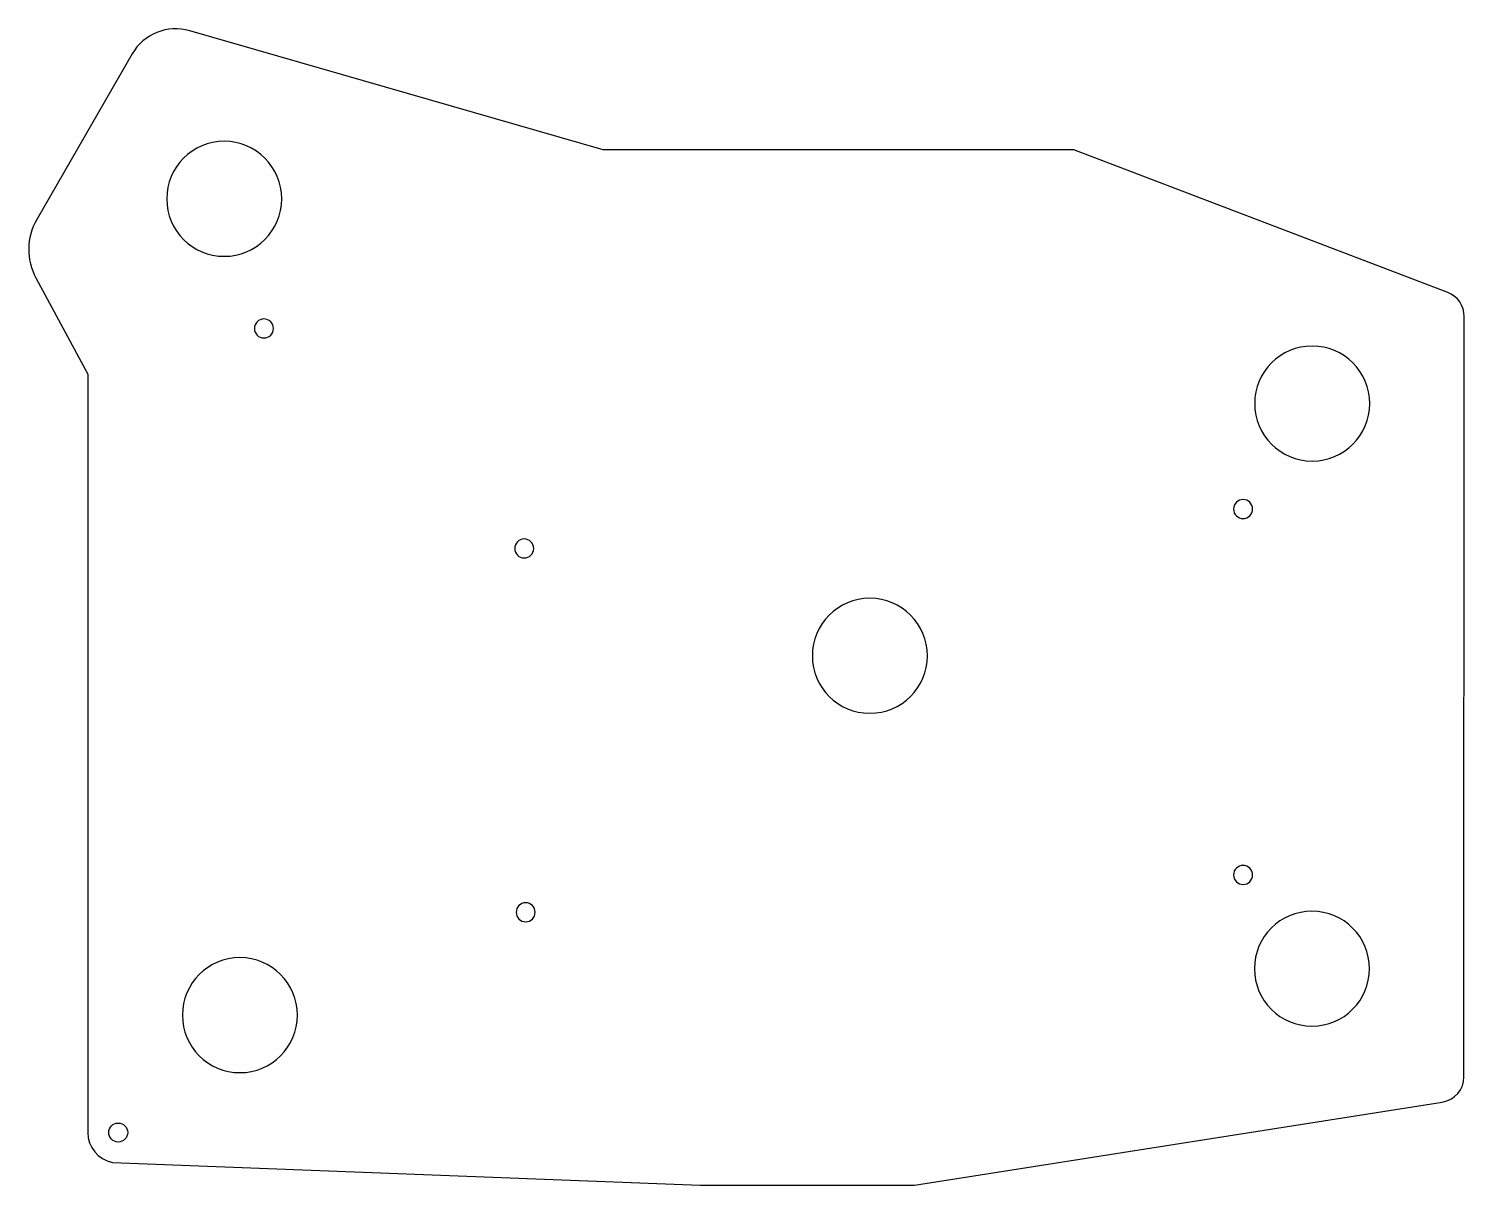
# Model space of a CAD drawing. Header units: millimetres. Extents: x 78 to 229, y 29 to 151.
import ezdxf

# ---------------------------------------------------------------- set-up
doc = ezdxf.new("R2010")
doc.units = ezdxf.units.MM
doc.layers.get('0').update_dxf_attribs({"linetype": 'CONTINUOUS'})

msp = doc.modelspace()

# ---------------------------------------------------------------- linework, layer by layer
msp.add_lwpolyline([(148.89, 28.85), (171.43, 28.85), (226.96, 37.61, 0.368985), (229.24, 40.27), (229.27, 120.26, 0.311082), (227.53, 122.78), (188.2, 137.8), (138.69, 137.8), (95.19, 150.33, 0.344996), (89.13, 147.88), (79.09, 130.45, 0.259938), (79.01, 124.31), (84.47, 114.18), (84.47, 94.9), (84.47, 34.4, 0.358247), (87.05, 31.26)], format="xyb", close=True)
at = {"extrusion": (0, 0, -1)}
for centre, radius in [((-98.82, 132.64), 6.05), ((-103, 119), 1), ((-213.27, 111.1), 6.05), ((-206, 100), 1), ((-130.38, 95.85), 1), ((-166.74, 84.56), 6.05), ((-206, 61.5), 1), ((-130.53, 57.57), 1), ((-213.25, 51.64), 6.05), ((-100.47, 46.75), 6.05)]:
    msp.add_circle(centre, radius, dxfattribs=at)
msp.add_circle((87.67, 34.4), 1)

doc.saveas('drawing.dxf')
